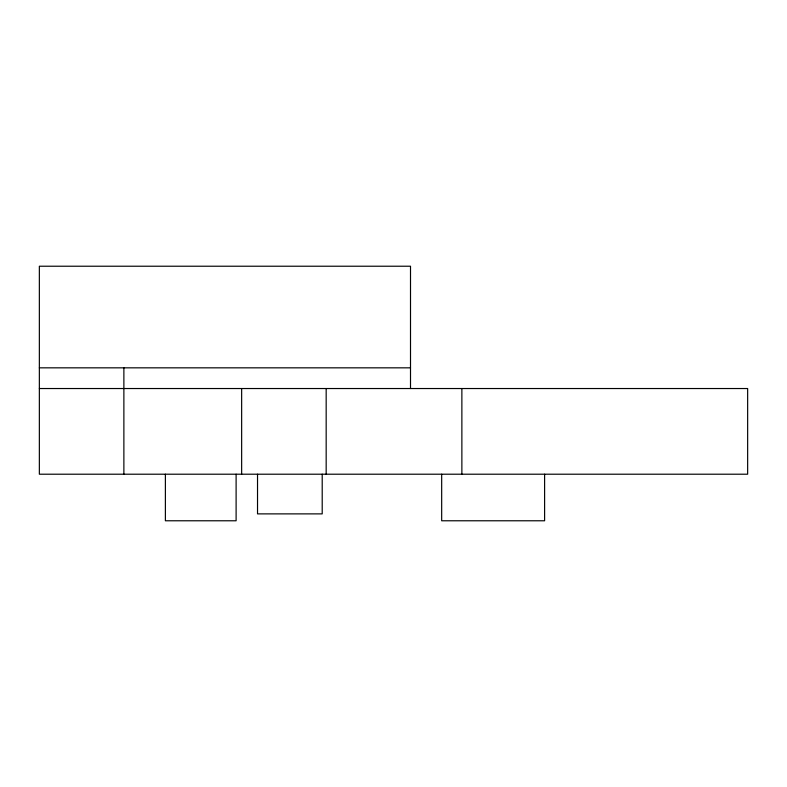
<?xml version="1.0" encoding="UTF-8"?>
<svg xmlns="http://www.w3.org/2000/svg" width="787" height="787" viewBox="0 0 787 787"><rect width="100%" height="100%" fill="white"/><g stroke="black" fill="none" stroke-linecap="round" stroke-linejoin="round"><path stroke-width="1.18" d="M39.35 367.834L410.509 367.834M39.35 388.532L747.65 388.532L747.65 474.207L39.35 474.207L39.35 266.222L410.509 266.222L410.509 388.532M544.604 474.207L544.604 520.778L441.674 520.778L441.674 474.207M461.871 388.532L461.871 474.207M326.172 388.532L326.172 474.207M322.208 474.207L322.208 513.881L257.526 513.881L257.526 474.207M241.648 388.532L241.648 474.207M236.11 474.207L236.11 520.778L165.388 520.778L165.388 474.207M123.874 367.834L123.874 474.207"/></g></svg>
